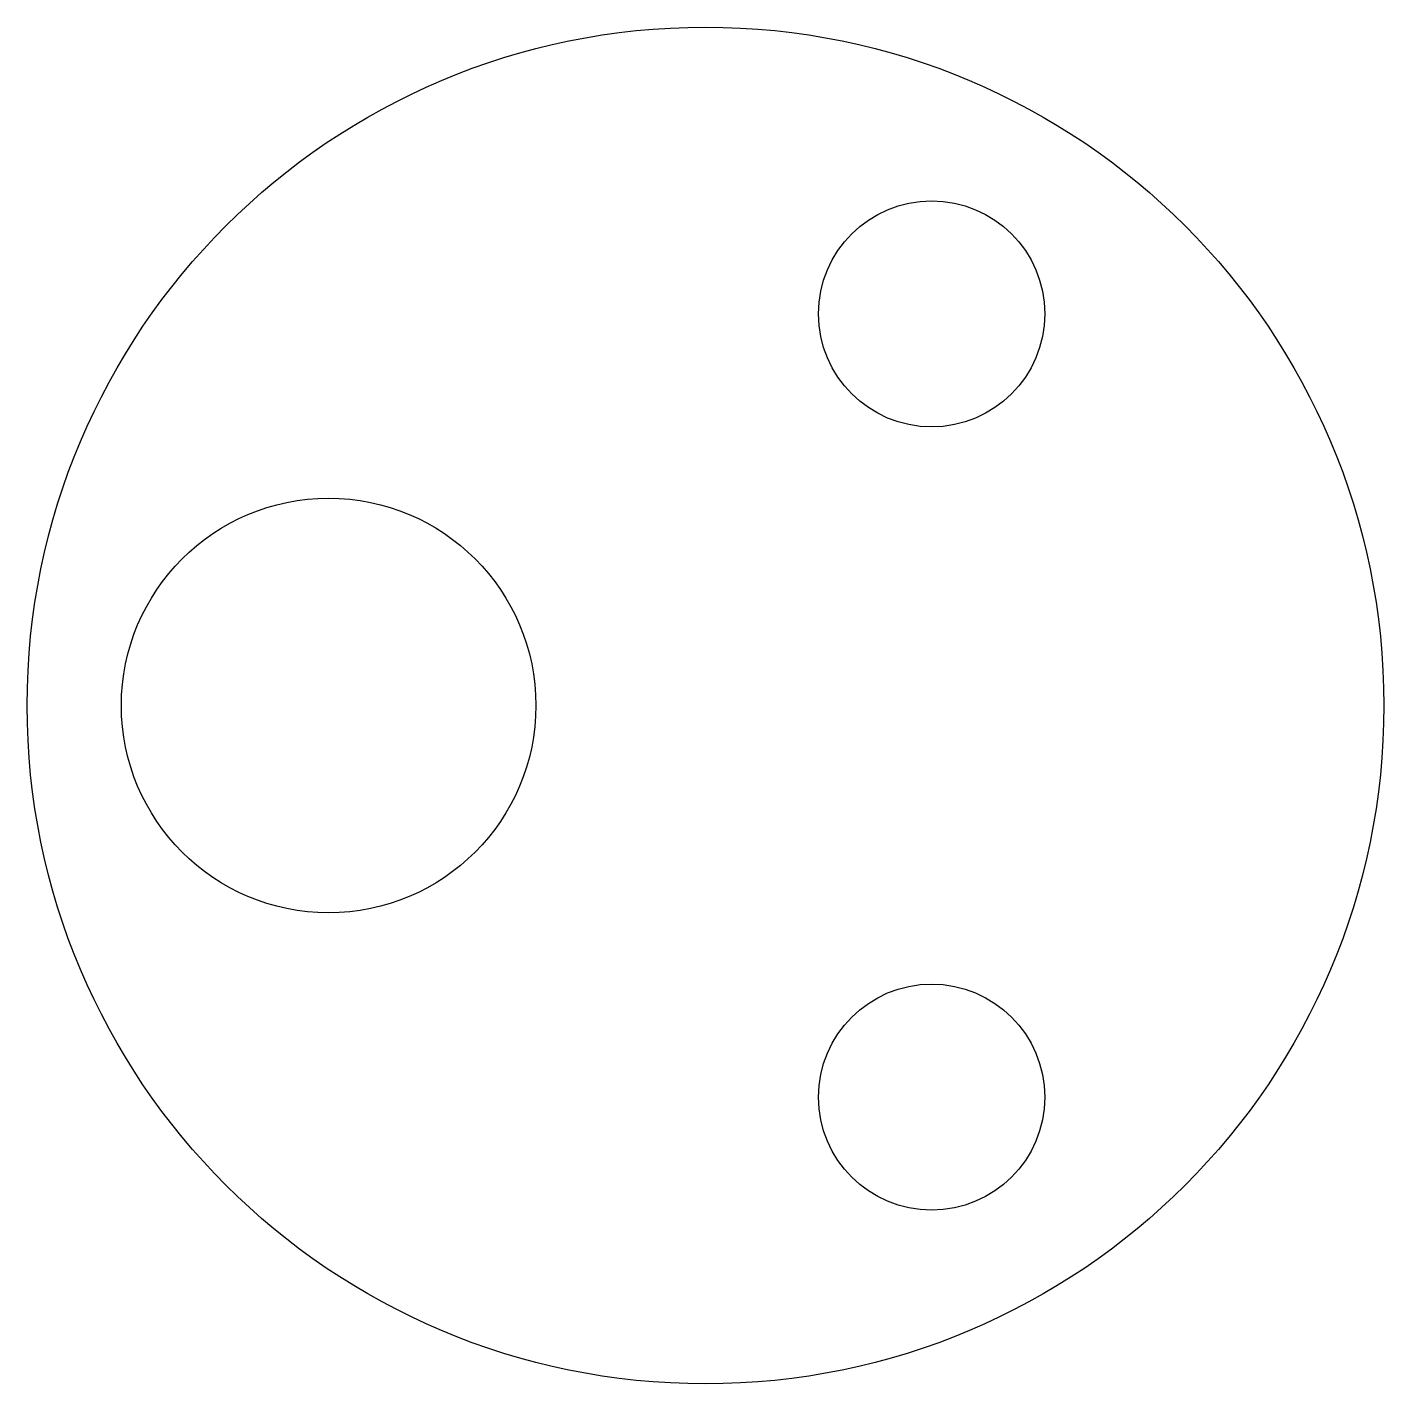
# Model space of a CAD drawing. Header units: millimetres. Extents: x -9 to 9, y -9 to 9.
import ezdxf

# ---------------------------------------------------------------- set-up
doc = ezdxf.new("R2010")
doc.units = ezdxf.units.MM

msp = doc.modelspace()

# ---------------------------------------------------------------- linework, layer by layer
for centre, radius in [((0, 0), 9), ((3, 5.196), 1.5), ((-5, 0), 2.75), ((3, -5.196), 1.5)]:
    msp.add_circle(centre, radius)

doc.saveas('drawing.dxf')
